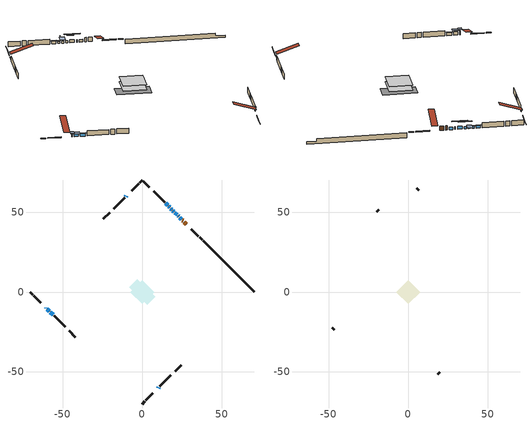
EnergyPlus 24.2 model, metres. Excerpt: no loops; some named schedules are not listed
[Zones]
conditioned space
 floor adiabatic (AdiabaticFloorConstruction): -7.53,0 0,7.53 7.53,0 0,-7.53 z1.42
 floor foundation (Slab1 construction): -8.03,3.09 -3.09,8.03 8.03,-3.09 3.09,-8.03 z-1.02
 wall outside (RimJoist1 construction): 0,-70.33 1.6,-68.74 / -70.33,0 -68.74,-1.6 / 0,70.33 -1.6,68.74 / 37.56,32.77 35.97,34.37 z1.42:1.72
 wall outside (RimJoist2 construction): 2.25,-68.08 6.68,-63.65 / -68.08,-2.25 -63.65,-6.68 / -2.25,68.08 -6.68,63.65 / 35.31,35.02 30.88,39.45 z1.42:1.72
 wall outside (AdiabaticWallConstruction 1): 27.64,42.69 26.39,43.94 / 25.74,44.6 25.26,45.07 z1.42:3.45
 wall outside (AdiabaticWallConstruction): 24.61,45.72 23.56,46.78 / 22.9,47.43 22.6,47.73 / 15.94,54.39 14.65,55.68 z1.42:2.64; -9.92,60.41 -10.43,59.91 z1.42:2.43; 9.92,-60.41 10.46,-59.87 z1.42:3.25; 21.95,48.38 20.51,49.82 / -57.66,-12.67 -56.04,-14.29 z1.42:2.79; 19.85,50.48 19.21,51.13 / 18.55,51.78 17.9,52.43 / 17.25,53.09 16.6,53.73 z1.42:2.38; -60.41,-9.92 -60.19,-10.14 z1.42:3.35; -59.54,-10.8 -58.32,-12.02 z1.42:2.99
 wall outside (Wall1 construction): 11.12,-59.21 18.02,-52.31 / -55.39,-14.95 -48.49,-21.84 / -11.08,59.25 -17.98,52.35 / 13.99,56.34 7.09,63.24 z1.42:3.86
 wall outside (Wall3 construction): 20.57,-49.76 24.45,-45.88 / -45.94,-24.39 -42.05,-28.28 / -20.53,49.8 -24.42,45.91 / 4.54,65.79 0.66,69.68 z1.42:3.86
 wall foundation (FoundationWall1 construction): 38.22,32.11,-1.02 38.22,32.11,1.42 67.12,3.21,1.42 67.12,3.21,0.12 70.33,0,0.12 70.33,0,-1.02
 window (WindowConstruction 6): 24.61,45.72 23.56,46.77 z1.42:2.64
 window (WindowConstruction 4): -9.92,60.41 -10.43,59.91 z1.42:2.43
 window (WindowConstruction 5): 9.92,-60.41 10.46,-59.87 z1.42:3.25
 window (WindowConstruction 11): 22.9,47.43 22.6,47.73 z1.42:2.64
 window (WindowConstruction 8): 21.95,48.38 20.51,49.82 z1.42:2.79
 window (WindowConstruction 9): 19.85,50.48 19.21,51.13 z1.42:2.38
 window (WindowConstruction 10): 18.55,51.78 17.9,52.43 z1.42:2.38
 window (WindowConstruction 7): -60.41,-9.92 -60.19,-10.14 z1.42:3.35
 window (WindowConstruction): 17.25,53.09 16.6,53.73 z1.42:2.38
 window (WindowConstruction 1): 15.94,54.39 14.65,55.68 z1.42:2.64
 window (WindowConstruction 2): -59.54,-10.8 -58.32,-12.02 z1.42:2.99
 window (WindowConstruction 3): -57.66,-12.67 -56.04,-14.29 z1.42:2.79
 door (Door): 27.64,42.69 26.39,43.94 z1.42:3.45
 door (Door 1): 25.73,44.6 25.27,45.07 z1.42:3.45
 ceiling adiabatic (AdiabaticFloorConstruction): 0,-7.53 7.53,0 0,7.53 -7.53,0 z1.42
attic - vented
 floor to conditioned space (Floor1 construction Reversed): -7.53,0 0,7.53 7.53,0 0,-7.53 z3.86
 wall outside (Wall2 construction): 18.67,-51.66 19.91,-50.42 / -47.83,-22.5 -46.59,-23.74 / -18.64,51.69 -19.87,50.46 / 6.44,63.9 5.2,65.13 z1.42:3.86
 roof outside (Roof1 construction): 9.27,-61.07,3.86 1.94,-53.74,7.31 0,-55.67,7.31 7.33,-63,3.86; -61.07,-9.27,3.86 -53.74,-1.94,7.31 -55.67,0,7.31 -63,-7.33,3.86; -9.27,61.07,3.86 -1.94,53.74,7.31 0,55.67,7.31 -7.33,63,3.86; 28.3,42.04,3.86 20.96,34.71,7.31 22.9,32.77,7.31 30.23,40.1,3.86
shading: -10.57,59.76 -9.78,60.55 -10.07,60.84 -10.86,60.06 z2.63; 10.6,-59.73 9.78,-60.55 10.07,-60.84 10.9,-60.02 z3.45; 18.62,51.71 23.84,46.5 24.13,46.79 18.91,52 z5.46; 17.32,53.01 21.74,48.59 22.03,48.88 17.61,53.3 z5.05; 17.47,52.86 18.98,51.35 21.14,53.51 19.63,55.02 z2.99; -59.76,-10.57 -60.84,-9.49 -62.13,-10.79 -61.06,-11.86 z3.96; 16.46,53.87 17.39,52.94 17.68,53.23 16.75,54.17 z2.58; 14.51,55.82 16.08,54.25 16.38,54.54 14.8,56.12 z2.84; -57.89,-12.45 -59.97,-10.36 -61.26,-11.66 -59.18,-13.74 z3.6; -55.9,-14.43 -57.8,-12.53 -58.09,-12.82 -56.19,-14.72 z2.99
[Building]
Building 1: Terrain=Suburbs
[Site:Location]
Halifax Intl AP_NS: Latitude {deg}=44.88; Longitude {deg}=-63.51; Time Zone {hr}=-4; Elevation {m}=145; Keep Site Location Information=Yes
[Site:GroundTemperature:Shallow]
3.15511, 1.33576, 1.19006, 2.05344, 5.51939, 8.9692, 11.96, 13.8546, 14.0156, 12.4746, 9.56009, 6.2161
[Site:WaterMainsTemperature]
Calculation Method=Schedule; Temperature Schedule=mains temperature schedule
[Material] Roughness=Rough; Thermal Absorptance=0.9
Name | Thickness {m} | Conductivity {W/m-K} | Density {kg/m3} | Specific Heat {J/kg-K} | Solar Absorptance | Visible Absorptance
asphalt or fiberglass shingles | 0.00635 | 0.162714 | 1121.4 | 1465.45 | 0.4 | 0.4
ceiling loosefill ins | 0.254 | 0.0480833 | 16.02 | 1046.75 | 0.7 | 0.7
ceiling stud and cavity | 0.1397 | 0.615002 | 65.682 | 1177.47 | 0.7 | 0.7
concrete 4.0 in. | 0.1016 | 1.803125 | 2242.8 | 837.4 | 0.7 | 0.7
concrete 8.0 in. | 0.2032 | 1.803125 | 2242.8 | 837.4 | 0.7 | 0.7
door material | 0.04445 | 0.0451087 | 512.64 | 1214.23 | 0.7 | 0.7
exterior vertical ins | 0.00229725 | 0.029427 | 32.04 | 1214.23 | 0.7 | 0.7
floor covering | 0.0127 | 0.0433444 | 54.468 | 1339.84 | 0.6 | 0.6
floor rigid ins; wall rigid ins 1 | 0.512978 | 0.029427 | 32.04 | 1214.23 | 0.7 | 0.7
floor stud and cavity | 0.1397 | 1.75129 | 37.0049 | 1207.88 | 0.7 | 0.7
furniture material conditioned space 1 | 0.1524 | 0.115458 | 640.8 | 1214.23 | 0.6 | 0.6
gypsum board | 0.0127 | 0.160291 | 801 | 837.4 | 0.6 | 0.6
osb sheathing 0.5 in. | 0.0127 | 0.115458 | 512.64 | 1214.23 | 0.7 | 0.7
osb sheathing 0.75 in. | 0.01905 | 0.115458 | 512.64 | 1214.23 | 0.7 | 0.7
osb sheathing 2.0 in. | 0.0508 | 0.115458 | 512.64 | 1214.23 | 0.7 | 0.7
rim joist rigid ins; wall rigid ins | 0.051816 | 0.029427 | 32.04 | 1214.23 | 0.7 | 0.7
rim joist stud and cavity | 0.0508 | 0.0408884 | 125.044 | 1163.47 | 0.6 | 0.6
rim joist stud and cavity 1 | 0.0508 | 0.0406006 | 125.044 | 1163.47 | 0.6 | 0.6
wall stud and cavity | 0.1397 | 0.207153 | 139.0536 | 1170.24 | 0.7 | 0.7
wall stud and cavity 1 | 0.0889 | 6.1454 | 50.32683 | 1063.81 | 0.6 | 0.6
wall stud and cavity 2 | 0.1397 | 0.260473 | 139.0536 | 1170.24 | 0.7 | 0.7
wall stud and cavity 3 | 0.0889 | 0.380278 | 52.3479 | 1209.89 | 0.7 | 0.7
wall stud and cavity 4 | 0.0889 | 0.391764 | 83.0341 | 1211.67 | 0.7 | 0.7
wood siding | 0.0254 | 0.102417 | 544.68 | 1172.36 | 0.4 | 0.4
wood siding 1 | 0.00254 | 0.102417 | 544.68 | 1172.36 | 0.4 | 0.4
wood siding 2; wood siding 3; wood siding 4 | 0.0254 | 0.102417 | 544.68 | 1172.36 | 0.7 | 0.7
[WindowMaterial:SimpleGlazingSystem]
Name | U-Factor {W/m2-K} | Solar Heat Gain Coefficient
WindowMaterial | 2.12187 | 0.48
WindowMaterial 1 | 2.080987 | 0.51
WindowMaterial 2 | 2.05373 | 0.52
WindowMaterial 3 | 1.96118 | 0.58
WindowMaterial 4 | 2.14401 | 0.46
WindowMaterial 5 | 2.056 | 0.52
WindowMaterial 6 | 2.96903 | 0.62
WindowMaterial 7 | 3.06271 | 0.54
WindowMaterial 8 | 1.97254 | 0.58
WindowMaterial 9 | 2.986628 | 0.6
[Construction]
AdiabaticFloorConstruction: floor stud and cavity, floor rigid ins, osb sheathing 0.75 in., floor covering
AdiabaticWallConstruction: wood siding 3, wall rigid ins 1, wall stud and cavity 3, gypsum board
AdiabaticWallConstruction 1: wood siding 4, wall rigid ins 1, wall stud and cavity 3, gypsum board
Door; Door 1: door material
Floor1 construction Reversed: gypsum board, ceiling stud and cavity, ceiling loosefill ins
FoundationWall1 construction: concrete 8.0 in.
furniture construction conditioned space 1: furniture material conditioned space 1
PartitionWallConstruction: gypsum board, wall stud and cavity 4, gypsum board
RimJoist1 construction: wood siding 2, rim joist rigid ins, osb sheathing 2.0 in., rim joist stud and cavity
RimJoist2 construction: wood siding 2, rim joist rigid ins, osb sheathing 2.0 in., rim joist stud and cavity 1
Roof1 construction: asphalt or fiberglass shingles
Slab1 construction: concrete 4.0 in.
Wall1 construction: wood siding, wall rigid ins, osb sheathing 0.5 in., wall stud and cavity, gypsum board
Wall2 construction: wood siding 1, wall stud and cavity 1
Wall3 construction: wood siding, wall rigid ins, osb sheathing 0.5 in., wall stud and cavity 2, gypsum board
WindowConstruction; WindowConstruction 10; WindowConstruction 9: WindowMaterial
WindowConstruction 1: WindowMaterial 1
WindowConstruction 11: WindowMaterial 9
WindowConstruction 2: WindowMaterial 2
WindowConstruction 3: WindowMaterial 3
WindowConstruction 4: WindowMaterial 4
WindowConstruction 5: WindowMaterial 5
WindowConstruction 6: WindowMaterial 6
WindowConstruction 7: WindowMaterial 7
WindowConstruction 8: WindowMaterial 8
[Zone] Multiplier=1; Part of Total Floor Area=Yes
Name | Volume {m3}
attic - vented | 63.5575
conditioned space | 563.166
[Space]
Name | Zone | Volume {m3}
attic - vented 1 | attic - vented | 63.5575
conditioned space 1 | conditioned space | 563.166
[ZoneInfiltration:EffectiveLeakageArea]
infil attic - vented 1: Zone or Space=attic - vented 1; Schedule=Always On Discrete; Effective Air Leakage Area {cm2}=4058.34; Stack Coefficient=0.00040987; Wind Coefficient=1.36787e-05
[ZoneMixing]
whole house fan mix: Zone or Space=attic - vented; Schedule=Always On Continuous; Design Flow Rate Calculation Method=Flow/Zone; Design Flow Rate {m3/s}=0; Source Zone or Space=conditioned space
[SurfaceProperty:ExposedFoundationPerimeter]
Slab1: Exposed Perimeter Calculation Method=TotalExposedPerimeter; Total Exposed Perimeter {m}=45.4152
[InternalMass] Zone or ZoneList=conditioned space; Space or SpaceList=conditioned space 1
Name | Construction | Surface Area {m2}
furniture mass conditioned space 1 | furniture construction conditioned space 1 | 89.2445
partition wall mass | PartitionWallConstruction | 223.111
[Lights]
interior lighting: Zone or ZoneList or Space or SpaceList=conditioned space 1; Schedule=interior lighting schedule; Design Level Calculation Method=LightingLevel; Lighting Level {W}=343.2; Return Air Fraction=0; Fraction Radiant=0.6; Fraction Visible=0.2; Fraction Replaceable=1
[People]
occupants: Zone or ZoneList or Space or SpaceList=conditioned space 1; Number of People Schedule=occupants schedule; Number of People Calculation Method=People; Number of People=3; Fraction Radiant=0.314171; Sensible Heat Fraction=0.56303; Activity Level Schedule=occupants activity schedule; Carbon Dioxide Generation Rate {m3/s-W}=0; Enable ASHRAE 55 Comfort Warnings=No; Mean Radiant Temperature Calculation Type=EnclosureAveraged
[ElectricEquipment] Zone or ZoneList or Space or SpaceList=conditioned space 1; Design Level Calculation Method=EquipmentLevel
Name | Schedule | Design Level {W} | Fraction Latent | Fraction Radiant | Fraction Lost
clothes dryer | clothes dryer schedule | 140.772 | 0.015 | 0.081 | 0.85
clothes washer | clothes washer schedule | 32.1985 | 0.03 | 0.162 | 0.7
cooking range | cooking range schedule | 215.147 | 0.08 | 0.432 | 0.2
dishwasher | dishwasher schedule | 66.8632 | 0.3 | 0.18 | 0.4
fridge | fridge schedule | 72.9452 | 0 | 0.6 | 0
mech vent house fan | mech vent house fan schedule | 22.3333 | 0 | 0 | 0.5
mech vent house fan cfis | mech vent house fan cfis schedule | 0 | 0 | 0 | 0
misc plug loads | misc plug loads schedule | 494.7 | 0.045 | 0.513 | 0.1
whole house fan | Always On Discrete | 0 | 0 | 0 | 1
[OtherEquipment] Zone or ZoneList or Space or SpaceList=conditioned space 1; Design Level Calculation Method=EquipmentLevel
Name | Fuel Type | Schedule | Design Level {W} | Fraction Latent | Fraction Radiant | Fraction Lost
clothes dryer 1 | Electricity | clothes dryer schedule | 0 | 0.015 | 0.081 | 0.85
cooking range 1 | Electricity | cooking range schedule | 0 | 0.08 | 0.432 | 0.2
general water use latent | None | general water use schedule | 62.594 | 1 | 0 | 0
general water use sensible | None | general water use schedule | -61.6891 | 0 | 0.6 | 0
mech vent house fan latent load | None | Always On Discrete | 0 | 1 | 0 | 0
mech vent house fan sensible load | None | Always On Discrete | 0 | 0 | 0 | 0
water heater energy adjustment1 | FuelOilNo2 | Always On Discrete | 0.01 | 0 | 0 | 1
[ZoneInfiltration:DesignFlowRate] Zone or ZoneList or Space or SpaceList=conditioned space 1; Schedule=Always On Discrete; Design Flow Rate Calculation Method=Flow/Zone; Design Flow Rate {m3/s}=0
infil flow; natural vent flow; whole house fan flow
[Foundation:Kiva]
Foundation Kiva 1: Initial Indoor Air Temperature {C}=18; Wall Height Above Grade {m}=1.41729; Wall Depth Below Slab {m}=0.2032; Custom Block Material Name 1=exterior vertical ins; Custom Block Depth 1 {m}=2.4384; Custom Block X Position 1 {m}=0.2032; Custom Block Z Position 1 {m}=0
[Foundation:Kiva:Settings]
Soil Conductivity {W/m-K}=0.849921; Soil Density {kg/m3}=1842.3; Soil Specific Heat {J/kg-K}=418.7; Ground Solar Absorptivity=0.9; Ground Thermal Absorptivity=0.9; Ground Surface Roughness {m}=0.03; Far-Field Width {m}=40; Deep-Ground Boundary Condition=ZeroFlux; Deep-Ground Depth {m}=40; Minimum Cell Dimension {m}=0.2; Maximum Cell Growth Coefficient=3; Simulation Timestep=Timestep
[Exterior:Lights]
exterior lighting: Schedule=exterior lighting schedule; Design Level {W}=75.6
[Schedule:Constant]
Name | Hourly Value
Always On Continuous; mech vent house fan schedule; mech vent house fan cfis schedule; Always On Discrete | 1
occupants activity schedule | 117.228
fridge schedule | 0
[Schedule:Day:Interval]
interior lighting schedule day: No, 01:00, 0.108182, 04:00, 0.0901515, 05:00, 0.0991667, 06:00, 0.162273, 07:00, 0.270455, 08:00, 0.342576, 10:00, 0.369621, 11:00, 0.351591, 12:00, 0.333561, 13:00, 0.324545, 14:00, 0.31553, 15:00, 0.333561, 16:00, 0.369621, 17:00, 0.450758, 18:00, 0.585985, 19:00, 0.775303, 20:00, 0.955606, 21:00, 0.991667, 22:00, 0.712197, 23:00, 0.360606, 24:00, 0.162273
interior lighting schedule default day: No, 24:00, 0
[Schedule:Week:Daily]
interior lighting schedule Week Rule - Jan1-Jan27: interior lighting schedule day, interior lighting schedule day, interior lighting schedule day, interior lighting schedule day, interior lighting schedule day, interior lighting schedule day, interior lighting schedule day, interior lighting schedule default day, interior lighting schedule default day, interior lighting schedule default day, interior lighting schedule default day, interior lighting schedule default day
interior lighting schedule Week Rule - Jan28-Feb3: interior lighting schedule day, interior lighting schedule day, interior lighting schedule day, interior lighting schedule day, interior lighting schedule day 1, interior lighting schedule day 1, interior lighting schedule day 1, interior lighting schedule default day, interior lighting schedule default day, interior lighting schedule default day, interior lighting schedule default day, interior lighting schedule default day
interior lighting schedule Week Rule - Feb4-Feb24: interior lighting schedule day 1, interior lighting schedule day 1, interior lighting schedule day 1, interior lighting schedule day 1, interior lighting schedule day 1, interior lighting schedule day 1, interior lighting schedule day 1, interior lighting schedule default day, interior lighting schedule default day, interior lighting schedule default day, interior lighting schedule default day, interior lighting schedule default day
interior lighting schedule Week Rule - Feb25-Mar3: interior lighting schedule day 1, interior lighting schedule day 1, interior lighting schedule day 1, interior lighting schedule day 1, interior lighting schedule day 2, interior lighting schedule day 2, interior lighting schedule day 2, interior lighting schedule default day, interior lighting schedule default day, interior lighting schedule default day, interior lighting schedule default day, interior lighting schedule default day
interior lighting schedule Week Rule - Mar4-Mar31: interior lighting schedule day 2, interior lighting schedule day 2, interior lighting schedule day 2, interior lighting schedule day 2, interior lighting schedule day 2, interior lighting schedule day 2, interior lighting schedule day 2, interior lighting schedule default day, interior lighting schedule default day, interior lighting schedule default day, interior lighting schedule default day, interior lighting schedule default day
interior lighting schedule Week Rule - Apr1-Apr28: interior lighting schedule day 3, interior lighting schedule day 3, interior lighting schedule day 3, interior lighting schedule day 3, interior lighting schedule day 3, interior lighting schedule day 3, interior lighting schedule day 3, interior lighting schedule default day, interior lighting schedule default day, interior lighting schedule default day, interior lighting schedule default day, interior lighting schedule default day
interior lighting schedule Week Rule - Apr29-May5: interior lighting schedule day 3, interior lighting schedule day 3, interior lighting schedule day 4, interior lighting schedule day 4, interior lighting schedule day 4, interior lighting schedule day 4, interior lighting schedule day 4, interior lighting schedule default day, interior lighting schedule default day, interior lighting schedule default day, interior lighting schedule default day, interior lighting schedule default day
interior lighting schedule Week Rule - May6-May26: interior lighting schedule day 4, interior lighting schedule day 4, interior lighting schedule day 4, interior lighting schedule day 4, interior lighting schedule day 4, interior lighting schedule day 4, interior lighting schedule day 4, interior lighting schedule default day, interior lighting schedule default day, interior lighting schedule default day, interior lighting schedule default day, interior lighting schedule default day
interior lighting schedule Week Rule - May27-Jun2: interior lighting schedule day 4, interior lighting schedule day 4, interior lighting schedule day 4, interior lighting schedule day 4, interior lighting schedule day 4, interior lighting schedule day 5, interior lighting schedule day 5, interior lighting schedule default day, interior lighting schedule default day, interior lighting schedule default day, interior lighting schedule default day, interior lighting schedule default day
interior lighting schedule Week Rule - Jun3-Jun30: interior lighting schedule day 5, interior lighting schedule day 5, interior lighting schedule day 5, interior lighting schedule day 5, interior lighting schedule day 5, interior lighting schedule day 5, interior lighting schedule day 5, interior lighting schedule default day, interior lighting schedule default day, interior lighting schedule default day, interior lighting schedule default day, interior lighting schedule default day
interior lighting schedule Week Rule - Jul1-Jul28: interior lighting schedule day 6, interior lighting schedule day 6, interior lighting schedule day 6, interior lighting schedule day 6, interior lighting schedule day 6, interior lighting schedule day 6, interior lighting schedule day 6, interior lighting schedule default day, interior lighting schedule default day, interior lighting schedule default day, interior lighting schedule default day, interior lighting schedule default day
interior lighting schedule Week Rule - Jul29-Aug4: interior lighting schedule day 6, interior lighting schedule day 6, interior lighting schedule day 6, interior lighting schedule day 7, interior lighting schedule day 7, interior lighting schedule day 7, interior lighting schedule day 7, interior lighting schedule default day, interior lighting schedule default day, interior lighting schedule default day, interior lighting schedule default day, interior lighting schedule default day
interior lighting schedule Week Rule - Aug5-Aug25: interior lighting schedule day 7, interior lighting schedule day 7, interior lighting schedule day 7, interior lighting schedule day 7, interior lighting schedule day 7, interior lighting schedule day 7, interior lighting schedule day 7, interior lighting schedule default day, interior lighting schedule default day, interior lighting schedule default day, interior lighting schedule default day, interior lighting schedule default day
interior lighting schedule Week Rule - Aug26-Sep1: interior lighting schedule day 7, interior lighting schedule day 7, interior lighting schedule day 7, interior lighting schedule day 7, interior lighting schedule day 7, interior lighting schedule day 7, interior lighting schedule day 8, interior lighting schedule default day, interior lighting schedule default day, interior lighting schedule default day, interior lighting schedule default day, interior lighting schedule default day
interior lighting schedule Week Rule - Sep2-Sep29: interior lighting schedule day 8, interior lighting schedule day 8, interior lighting schedule day 8, interior lighting schedule day 8, interior lighting schedule day 8, interior lighting schedule day 8, interior lighting schedule day 8, interior lighting schedule default day, interior lighting schedule default day, interior lighting schedule default day, interior lighting schedule default day, interior lighting schedule default day
interior lighting schedule Week Rule - Sep30-Oct6: interior lighting schedule day 8, interior lighting schedule day 9, interior lighting schedule day 9, interior lighting schedule day 9, interior lighting schedule day 9, interior lighting schedule day 9, interior lighting schedule day 9, interior lighting schedule default day, interior lighting schedule default day, interior lighting schedule default day, interior lighting schedule default day, interior lighting schedule default day
interior lighting schedule Week Rule - Oct7-Oct27: interior lighting schedule day 9, interior lighting schedule day 9, interior lighting schedule day 9, interior lighting schedule day 9, interior lighting schedule day 9, interior lighting schedule day 9, interior lighting schedule day 9, interior lighting schedule default day, interior lighting schedule default day, interior lighting schedule default day, interior lighting schedule default day, interior lighting schedule default day
interior lighting schedule Week Rule - Oct28-Nov3: interior lighting schedule day 9, interior lighting schedule day 9, interior lighting schedule day 9, interior lighting schedule day 9, interior lighting schedule day 10, interior lighting schedule day 10, interior lighting schedule day 10, interior lighting schedule default day, interior lighting schedule default day, interior lighting schedule default day, interior lighting schedule default day, interior lighting schedule default day
interior lighting schedule Week Rule - Nov4-Nov24: interior lighting schedule day 10, interior lighting schedule day 10, interior lighting schedule day 10, interior lighting schedule day 10, interior lighting schedule day 10, interior lighting schedule day 10, interior lighting schedule day 10, interior lighting schedule default day, interior lighting schedule default day, interior lighting schedule default day, interior lighting schedule default day, interior lighting schedule default day
interior lighting schedule Week Rule - Nov25-Dec1: interior lighting schedule day 10, interior lighting schedule day 10, interior lighting schedule day 10, interior lighting schedule day 10, interior lighting schedule day 10, interior lighting schedule day 10, interior lighting schedule day 11, interior lighting schedule default day, interior lighting schedule default day, interior lighting schedule default day, interior lighting schedule default day, interior lighting schedule default day
interior lighting schedule Week Rule - Dec2-Dec31: interior lighting schedule day 11, interior lighting schedule day 11, interior lighting schedule day 11, interior lighting schedule day 11, interior lighting schedule day 11, interior lighting schedule day 11, interior lighting schedule day 11, interior lighting schedule default day, interior lighting schedule default day, interior lighting schedule default day, interior lighting schedule default day, interior lighting schedule default day
occupants schedule Week Rule - Jan1-Dec31: occupants schedule day, occupants schedule day, occupants schedule day, occupants schedule day, occupants schedule day, occupants schedule day, occupants schedule day, occupants schedule default day, occupants schedule default day, occupants schedule default day, occupants schedule default day, occupants schedule default day
clothes dryer schedule Week Rule - Jan1-Dec31: clothes dryer schedule day, clothes dryer schedule day, clothes dryer schedule day, clothes dryer schedule day, clothes dryer schedule day, clothes dryer schedule day, clothes dryer schedule day, clothes dryer schedule default day, clothes dryer schedule default day, clothes dryer schedule default day, clothes dryer schedule default day, clothes dryer schedule default day
clothes washer schedule Week Rule - Jan1-Dec31: clothes washer schedule day, clothes washer schedule day, clothes washer schedule day, clothes washer schedule day, clothes washer schedule day, clothes washer schedule day, clothes washer schedule day, clothes washer schedule default day, clothes washer schedule default day, clothes washer schedule default day, clothes washer schedule default day, clothes washer schedule default day
cooking range schedule Week Rule - Jan1-Dec31: cooking range schedule day, cooking range schedule day, cooking range schedule day, cooking range schedule day, cooking range schedule day, cooking range schedule day, cooking range schedule day, cooking range schedule default day, cooking range schedule default day, cooking range schedule default day, cooking range schedule default day, cooking range schedule default day
dishwasher schedule Week Rule - Jan1-Dec31: dishwasher schedule day, dishwasher schedule day, dishwasher schedule day, dishwasher schedule day, dishwasher schedule day, dishwasher schedule day, dishwasher schedule day, dishwasher schedule default day, dishwasher schedule default day, dishwasher schedule default day, dishwasher schedule default day, dishwasher schedule default day
misc plug loads schedule Week Rule - Jan1-Dec31: misc plug loads schedule day, misc plug loads schedule day, misc plug loads schedule day, misc plug loads schedule day, misc plug loads schedule day, misc plug loads schedule day, misc plug loads schedule day, misc plug loads schedule default day, misc plug loads schedule default day, misc plug loads schedule default day, misc plug loads schedule default day, misc plug loads schedule default day
general water use schedule Week Rule - Jan1-Dec31: general water use schedule day, general water use schedule day, general water use schedule day, general water use schedule day, general water use schedule day, general water use schedule day, general water use schedule day, general water use schedule default day, general water use schedule default day, general water use schedule default day, general water use schedule default day, general water use schedule default day
exterior lighting schedule Week Rule - Jan1-Jan27: exterior lighting schedule day, exterior lighting schedule day, exterior lighting schedule day, exterior lighting schedule day, exterior lighting schedule day, exterior lighting schedule day, exterior lighting schedule day, exterior lighting schedule default day, exterior lighting schedule default day, exterior lighting schedule default day, exterior lighting schedule default day, exterior lighting schedule default day
exterior lighting schedule Week Rule - Jan28-Feb3: exterior lighting schedule day, exterior lighting schedule day, exterior lighting schedule day, exterior lighting schedule day, exterior lighting schedule day 1, exterior lighting schedule day 1, exterior lighting schedule day 1, exterior lighting schedule default day, exterior lighting schedule default day, exterior lighting schedule default day, exterior lighting schedule default day, exterior lighting schedule default day
exterior lighting schedule Week Rule - Feb4-Feb24: exterior lighting schedule day 1, exterior lighting schedule day 1, exterior lighting schedule day 1, exterior lighting schedule day 1, exterior lighting schedule day 1, exterior lighting schedule day 1, exterior lighting schedule day 1, exterior lighting schedule default day, exterior lighting schedule default day, exterior lighting schedule default day, exterior lighting schedule default day, exterior lighting schedule default day
exterior lighting schedule Week Rule - Feb25-Mar3: exterior lighting schedule day 1, exterior lighting schedule day 1, exterior lighting schedule day 1, exterior lighting schedule day 1, exterior lighting schedule day 2, exterior lighting schedule day 2, exterior lighting schedule day 2, exterior lighting schedule default day, exterior lighting schedule default day, exterior lighting schedule default day, exterior lighting schedule default day, exterior lighting schedule default day
exterior lighting schedule Week Rule - Mar4-Mar31: exterior lighting schedule day 2, exterior lighting schedule day 2, exterior lighting schedule day 2, exterior lighting schedule day 2, exterior lighting schedule day 2, exterior lighting schedule day 2, exterior lighting schedule day 2, exterior lighting schedule default day, exterior lighting schedule default day, exterior lighting schedule default day, exterior lighting schedule default day, exterior lighting schedule default day
exterior lighting schedule Week Rule - Apr1-Apr28: exterior lighting schedule day 3, exterior lighting schedule day 3, exterior lighting schedule day 3, exterior lighting schedule day 3, exterior lighting schedule day 3, exterior lighting schedule day 3, exterior lighting schedule day 3, exterior lighting schedule default day, exterior lighting schedule default day, exterior lighting schedule default day, exterior lighting schedule default day, exterior lighting schedule default day
exterior lighting schedule Week Rule - Apr29-May5: exterior lighting schedule day 3, exterior lighting schedule day 3, exterior lighting schedule day 4, exterior lighting schedule day 4, exterior lighting schedule day 4, exterior lighting schedule day 4, exterior lighting schedule day 4, exterior lighting schedule default day, exterior lighting schedule default day, exterior lighting schedule default day, exterior lighting schedule default day, exterior lighting schedule default day
exterior lighting schedule Week Rule - May6-May26: exterior lighting schedule day 4, exterior lighting schedule day 4, exterior lighting schedule day 4, exterior lighting schedule day 4, exterior lighting schedule day 4, exterior lighting schedule day 4, exterior lighting schedule day 4, exterior lighting schedule default day, exterior lighting schedule default day, exterior lighting schedule default day, exterior lighting schedule default day, exterior lighting schedule default day
exterior lighting schedule Week Rule - May27-Jun2: exterior lighting schedule day 4, exterior lighting schedule day 4, exterior lighting schedule day 4, exterior lighting schedule day 4, exterior lighting schedule day 4, exterior lighting schedule day 5, exterior lighting schedule day 5, exterior lighting schedule default day, exterior lighting schedule default day, exterior lighting schedule default day, exterior lighting schedule default day, exterior lighting schedule default day
exterior lighting schedule Week Rule - Jun3-Jun30: exterior lighting schedule day 5, exterior lighting schedule day 5, exterior lighting schedule day 5, exterior lighting schedule day 5, exterior lighting schedule day 5, exterior lighting schedule day 5, exterior lighting schedule day 5, exterior lighting schedule default day, exterior lighting schedule default day, exterior lighting schedule default day, exterior lighting schedule default day, exterior lighting schedule default day
exterior lighting schedule Week Rule - Jul1-Jul28: exterior lighting schedule day 6, exterior lighting schedule day 6, exterior lighting schedule day 6, exterior lighting schedule day 6, exterior lighting schedule day 6, exterior lighting schedule day 6, exterior lighting schedule day 6, exterior lighting schedule default day, exterior lighting schedule default day, exterior lighting schedule default day, exterior lighting schedule default day, exterior lighting schedule default day
exterior lighting schedule Week Rule - Jul29-Aug4: exterior lighting schedule day 6, exterior lighting schedule day 6, exterior lighting schedule day 6, exterior lighting schedule day 7, exterior lighting schedule day 7, exterior lighting schedule day 7, exterior lighting schedule day 7, exterior lighting schedule default day, exterior lighting schedule default day, exterior lighting schedule default day, exterior lighting schedule default day, exterior lighting schedule default day
exterior lighting schedule Week Rule - Aug5-Aug25: exterior lighting schedule day 7, exterior lighting schedule day 7, exterior lighting schedule day 7, exterior lighting schedule day 7, exterior lighting schedule day 7, exterior lighting schedule day 7, exterior lighting schedule day 7, exterior lighting schedule default day, exterior lighting schedule default day, exterior lighting schedule default day, exterior lighting schedule default day, exterior lighting schedule default day
exterior lighting schedule Week Rule - Aug26-Sep1: exterior lighting schedule day 7, exterior lighting schedule day 7, exterior lighting schedule day 7, exterior lighting schedule day 7, exterior lighting schedule day 7, exterior lighting schedule day 7, exterior lighting schedule day 8, exterior lighting schedule default day, exterior lighting schedule default day, exterior lighting schedule default day, exterior lighting schedule default day, exterior lighting schedule default day
exterior lighting schedule Week Rule - Sep2-Sep29: exterior lighting schedule day 8, exterior lighting schedule day 8, exterior lighting schedule day 8, exterior lighting schedule day 8, exterior lighting schedule day 8, exterior lighting schedule day 8, exterior lighting schedule day 8, exterior lighting schedule default day, exterior lighting schedule default day, exterior lighting schedule default day, exterior lighting schedule default day, exterior lighting schedule default day
exterior lighting schedule Week Rule - Sep30-Oct6: exterior lighting schedule day 8, exterior lighting schedule day 9, exterior lighting schedule day 9, exterior lighting schedule day 9, exterior lighting schedule day 9, exterior lighting schedule day 9, exterior lighting schedule day 9, exterior lighting schedule default day, exterior lighting schedule default day, exterior lighting schedule default day, exterior lighting schedule default day, exterior lighting schedule default day
exterior lighting schedule Week Rule - Oct7-Oct27: exterior lighting schedule day 9, exterior lighting schedule day 9, exterior lighting schedule day 9, exterior lighting schedule day 9, exterior lighting schedule day 9, exterior lighting schedule day 9, exterior lighting schedule day 9, exterior lighting schedule default day, exterior lighting schedule default day, exterior lighting schedule default day, exterior lighting schedule default day, exterior lighting schedule default day
exterior lighting schedule Week Rule - Oct28-Nov3: exterior lighting schedule day 9, exterior lighting schedule day 9, exterior lighting schedule day 9, exterior lighting schedule day 9, exterior lighting schedule day 10, exterior lighting schedule day 10, exterior lighting schedule day 10, exterior lighting schedule default day, exterior lighting schedule default day, exterior lighting schedule default day, exterior lighting schedule default day, exterior lighting schedule default day
exterior lighting schedule Week Rule - Nov4-Nov24: exterior lighting schedule day 10, exterior lighting schedule day 10, exterior lighting schedule day 10, exterior lighting schedule day 10, exterior lighting schedule day 10, exterior lighting schedule day 10, exterior lighting schedule day 10, exterior lighting schedule default day, exterior lighting schedule default day, exterior lighting schedule default day, exterior lighting schedule default day, exterior lighting schedule default day
exterior lighting schedule Week Rule - Nov25-Dec1: exterior lighting schedule day 10, exterior lighting schedule day 10, exterior lighting schedule day 10, exterior lighting schedule day 10, exterior lighting schedule day 10, exterior lighting schedule day 10, exterior lighting schedule day 11, exterior lighting schedule default day, exterior lighting schedule default day, exterior lighting schedule default day, exterior lighting schedule default day, exterior lighting schedule default day
exterior lighting schedule Week Rule - Dec2-Dec31: exterior lighting schedule day 11, exterior lighting schedule day 11, exterior lighting schedule day 11, exterior lighting schedule day 11, exterior lighting schedule day 11, exterior lighting schedule day 11, exterior lighting schedule day 11, exterior lighting schedule default day, exterior lighting schedule default day, exterior lighting schedule default day, exterior lighting schedule default day, exterior lighting schedule default day
[Schedule:Year]
interior lighting schedule: interior lighting schedule Week Rule - Jan1-Jan27, 1, 1, 1, 27, interior lighting schedule Week Rule - Jan28-Feb3, 1, 28, 2, 3, interior lighting schedule Week Rule - Feb4-Feb24, 2, 4, 2, 24, interior lighting schedule Week Rule - Feb25-Mar3, 2, 25, 3, 3, interior lighting schedule Week Rule - Mar4-Mar31, 3, 4, 3, 31, interior lighting schedule Week Rule - Apr1-Apr28, 4, 1, 4, 28, interior lighting schedule Week Rule - Apr29-May5, 4, 29, 5, 5, interior lighting schedule Week Rule - May6-May26, 5, 6, 5, 26, interior lighting schedule Week Rule - May27-Jun2, 5, 27, 6, 2, interior lighting schedule Week Rule - Jun3-Jun30, 6, 3, 6, 30, interior lighting schedule Week Rule - Jul1-Jul28, 7, 1, 7, 28, interior lighting schedule Week Rule - Jul29-Aug4, 7, 29, 8, 4, interior lighting schedule Week Rule - Aug5-Aug25, 8, 5, 8, 25, interior lighting schedule Week Rule - Aug26-Sep1, 8, 26, 9, 1, interior lighting schedule Week Rule - Sep2-Sep29, 9, 2, 9, 29, interior lighting schedule Week Rule - Sep30-Oct6, 9, 30, 10, 6, interior lighting schedule Week Rule - Oct7-Oct27, 10, 7, 10, 27, interior lighting schedule Week Rule - Oct28-Nov3, 10, 28, 11, 3, interior lighting schedule Week Rule - Nov4-Nov24, 11, 4, 11, 24, interior lighting schedule Week Rule - Nov25-Dec1, 11, 25, 12, 1, interior lighting schedule Week Rule - Dec2-Dec31, 12, 2, 12, 31
occupants schedule: occupants schedule Week Rule - Jan1-Dec31, 1, 1, 12, 31
clothes dryer schedule: clothes dryer schedule Week Rule - Jan1-Dec31, 1, 1, 12, 31
clothes washer schedule: clothes washer schedule Week Rule - Jan1-Dec31, 1, 1, 12, 31
cooking range schedule: cooking range schedule Week Rule - Jan1-Dec31, 1, 1, 12, 31
dishwasher schedule: dishwasher schedule Week Rule - Jan1-Dec31, 1, 1, 12, 31
misc plug loads schedule: misc plug loads schedule Week Rule - Jan1-Dec31, 1, 1, 12, 31
general water use schedule: general water use schedule Week Rule - Jan1-Dec31, 1, 1, 12, 31
exterior lighting schedule: exterior lighting schedule Week Rule - Jan1-Jan27, 1, 1, 1, 27, exterior lighting schedule Week Rule - Jan28-Feb3, 1, 28, 2, 3, exterior lighting schedule Week Rule - Feb4-Feb24, 2, 4, 2, 24, exterior lighting schedule Week Rule - Feb25-Mar3, 2, 25, 3, 3, exterior lighting schedule Week Rule - Mar4-Mar31, 3, 4, 3, 31, exterior lighting schedule Week Rule - Apr1-Apr28, 4, 1, 4, 28, exterior lighting schedule Week Rule - Apr29-May5, 4, 29, 5, 5, exterior lighting schedule Week Rule - May6-May26, 5, 6, 5, 26, exterior lighting schedule Week Rule - May27-Jun2, 5, 27, 6, 2, exterior lighting schedule Week Rule - Jun3-Jun30, 6, 3, 6, 30, exterior lighting schedule Week Rule - Jul1-Jul28, 7, 1, 7, 28, exterior lighting schedule Week Rule - Jul29-Aug4, 7, 29, 8, 4, exterior lighting schedule Week Rule - Aug5-Aug25, 8, 5, 8, 25, exterior lighting schedule Week Rule - Aug26-Sep1, 8, 26, 9, 1, exterior lighting schedule Week Rule - Sep2-Sep29, 9, 2, 9, 29, exterior lighting schedule Week Rule - Sep30-Oct6, 9, 30, 10, 6, exterior lighting schedule Week Rule - Oct7-Oct27, 10, 7, 10, 27, exterior lighting schedule Week Rule - Oct28-Nov3, 10, 28, 11, 3, exterior lighting schedule Week Rule - Nov4-Nov24, 11, 4, 11, 24, exterior lighting schedule Week Rule - Nov25-Dec1, 11, 25, 12, 1, exterior lighting schedule Week Rule - Dec2-Dec31, 12, 2, 12, 31
[Schedule:Compact]
mains temperature schedule: Through: 01/01, For: AllDays, Until: 24:00, 7.41, Through: 01/02, For: AllDays, Until: 24:00, 7.34833, Through: 01/03, For: AllDays, Until: 24:00, 7.28778, Through: 01/04, For: AllDays, Until: 24:00, 7.22889, Through: 01/05, For: AllDays, Until: 24:00, 7.17056, Through: 01/06, For: AllDays, Until: 24:00, 7.11333, Through: 01/07, For: AllDays, Until: 24:00, 7.05722, Through: 01/08, For: AllDays, Until: 24:00, 7.00167, Through: 01/09, For: AllDays, Until: 24:00, 6.94778, Through: 01/10, For: AllDays, Until: 24:00, 6.895, Through: 01/11, For: AllDays, Until: 24:00, 6.84333, Through: 01/12, For: AllDays, Until: 24:00, 6.79278, Through: 01/13, For: AllDays, Until: 24:00, 6.74389, Through: 01/14, For: AllDays, Until: 24:00, 6.69556, Through: 01/15, For: AllDays, Until: 24:00, 6.64889, Through: 01/16, For: AllDays, Until: 24:00, 6.60278, Through: 01/17, For: AllDays, Until: 24:00, 6.55833, Through: 01/18, For: AllDays, Until: 24:00, 6.515, Through: 01/19, For: AllDays, Until: 24:00, 6.47333, Through: 01/20, For: AllDays, Until: 24:00, 6.43278, Through: 01/21, For: AllDays, Until: 24:00, 6.39333, Through: 01/22, For: AllDays, Until: 24:00, 6.355, Through: 01/23, For: AllDays, Until: 24:00, 6.31833, Through: 01/24, For: AllDays, Until: 24:00, 6.28278, Through: 01/25, For: AllDays, Until: 24:00, 6.24889, Through: 01/26, For: AllDays, Until: 24:00, 6.21611, Through: 01/27, For: AllDays, Until: 24:00, 6.18444, Through: 01/28, For: AllDays, Until: 24:00, 6.15444, Through: 01/29, For: AllDays, Until: 24:00, 6.12556, Through: 01/30, For: AllDays, Until: 24:00, 6.09833, Through: 01/31, For: AllDays, Until: 24:00, 6.07222, Through: 02/01, For: AllDays, Until: 24:00, 6.04778, Through: 02/02, For: AllDays, Until: 24:00, 6.02444, Through: 02/03, For: AllDays, Until: 24:00, 6.00278, Through: 02/04, For: AllDays, Until: 24:00, 5.98222, Through: 02/05, For: AllDays, Until: 24:00, 5.96333, Through: 02/06, For: AllDays, Until: 24:00, 5.94556, Through: 02/07, For: AllDays, Until: 24:00, 5.92944, Through: 02/08, For: AllDays, Until: 24:00, 5.915, Through: 02/09, For: AllDays, Until: 24:00, 5.90167, Through: 02/10, For: AllDays, Until: 24:00, 5.89, Through: 02/11, For: AllDays, Until: 24:00, 5.87944, Through: 02/12, For: AllDays, Until: 24:00, 5.87056, Through: 02/13, For: AllDays, Until: 24:00, 5.86333, Through: 02/14, For: AllDays, Until: 24:00, 5.85722, Through: 02/15, For: AllDays, Until: 24:00, 5.85278, Through: 02/16, For: AllDays, Until: 24:00, 5.84944, Through: 02/17, For: AllDays, Until: 24:00, 5.84833, Through: 02/18, For: AllDays, Until: 24:00, 5.84778, Through: 02/19, For: AllDays, Until: 24:00, 5.84944, Through: 02/20, For: AllDays, Until: 24:00, 5.85167, Through: 02/21, For: AllDays, Until: 24:00, 5.85611, Through: 02/22, For: AllDays, Until: 24:00, 5.86167, Through: 02/23, For: AllDays, Until: 24:00, 5.86889, Through: 02/24, For: AllDays, Until: 24:00, 5.87722, Through: 02/25, For: AllDays, Until: 24:00, 5.88722, Through: 02/26, For: AllDays, Until: 24:00, 5.89889, Through: 02/27, For: AllDays, Until: 24:00, 5.91167, Through: 02/28, For: AllDays, Until: 24:00, 5.92611, Through: 03/01, For: AllDays, Until: 24:00, 5.94222, Through: 03/02, For: AllDays, Until: 24:00, 5.95944, Through: 03/03, For: AllDays, Until: 24:00, 5.97778, Through: 03/04, For: AllDays, Until: 24:00, 5.99778, Through: 03/05, For: AllDays, Until: 24:00, 6.01944, Through: 03/06, For: AllDays, Until: 24:00, 6.04222, Through: 03/07, For: AllDays, Until: 24:00, 6.06667, Through: 03/08, For: AllDays, Until: 24:00, 6.09222, Through: 03/09, For: AllDays, Until: 24:00, 6.11944, Through: 03/10, For: AllDays, Until: 24:00, 6.14778, Through: 03/11, For: AllDays, Until: 24:00, 6.17722, Through: 03/12, For: AllDays, Until: 24:00, 6.20833, Through: 03/13, For: AllDays, Until: 24:00, 6.24111, Through: 03/14, For: AllDays, Until: 24:00, 6.275, Through: 03/15, For: AllDays, Until: 24:00, 6.31, Through: 03/16, For: AllDays, Until: 24:00, 6.34667, Through: 03/17, For: AllDays, Until: 24:00, 6.38444, Through: 03/18, For: AllDays, Until: 24:00, 6.42333, Through: 03/19, For: AllDays, Until: 24:00, 6.46389, Through: 03/20, For: AllDays, Until: 24:00, 6.50556, Through: 03/21, For: AllDays, Until: 24:00, 6.54833, Through: 03/22, For: AllDays, Until: 24:00, 6.59278, Through: 03/23, For: AllDays, Until: 24:00, 6.63833, Through: 03/24, For: AllDays, Until: 24:00, 6.685, Through: 03/25, For: AllDays, Until: 24:00, 6.73278, Through: 03/26, For: AllDays, Until: 24:00, 6.78167, Through: 03/27, For: AllDays, Until: 24:00, 6.83167, Through: 03/28, For: AllDays, Until: 24:00, 6.88333, Through: 03/29, For: AllDays, Until: 24:00, 6.93611, Through: 03/30, For: AllDays, Until: 24:00, 6.98944, Through: 03/31, For: AllDays, Until: 24:00, 7.04444, Through: 04/01, For: AllDays, Until: 24:00, 7.1, Through: 04/02, For: AllDays, Until: 24:00, 7.15722, Through: 04/03, For: AllDays, Until: 24:00, 7.21556, Through: 04/04, For: AllDays, Until: 24:00, 7.27444, Through: 04/05, For: AllDays, Until: 24:00, 7.33444, Through: 04/06, For: AllDays, Until: 24:00, 7.39556, Through: 04/07, For: AllDays, Until: 24:00, 7.45778, Through: 04/08, For: AllDays, Until: 24:00, 7.52111, Through: 04/09, For: AllDays, Until: 24:00, 7.585, Through: 04/10, For: AllDays, Until: 24:00, 7.65, Through: 04/11, For: AllDays, Until: 24:00, 7.71611, Through: 04/12, For: AllDays, Until: 24:00, 7.78333, Through: 04/13, For: AllDays, Until: 24:00, 7.85111, Through: 04/14, For: AllDays, Until: 24:00, 7.91944, Through: 04/15, For: AllDays, Until: 24:00, 7.98889, Through: 04/16, For: AllDays, Until: 24:00, 8.05944, Through: 04/17, For: AllDays, Until: 24:00, 8.13056, Through: 04/18, For: AllDays, Until: 24:00, 8.20222, Through: 04/19, For: AllDays, Until: 24:00, 8.275, Through: 04/20, For: AllDays, Until: 24:00, 8.34833, Through: 04/21, For: AllDays, Until: 24:00, 8.42222, Through: 04/22, For: AllDays, Until: 24:00, 8.49722, Through: 04/23, For: AllDays, Until: 24:00, 8.57278, Through: 04/24, For: AllDays, Until: 24:00, 8.64889, Through: 04/25, For: AllDays, Until: 24:00, 8.72556, Through: 04/26, For: AllDays, Until: 24:00, 8.80278, Through: 04/27, For: AllDays, Until: 24:00, 8.88111, Through: 04/28, For: AllDays, Until: 24:00, 8.95944, Through: 04/29, For: AllDays, Until: 24:00, 9.03833, Through: 04/30, For: AllDays, Until: 24:00, 9.11778, Through: 05/01, For: AllDays, Until: 24:00, 9.19778, Through: 05/02, For: AllDays, Until: 24:00, 9.27833, Through: 05/03, For: AllDays, Until: 24:00, 9.35944, Through: 05/04, For: AllDays, Until: 24:00, 9.44056, Through: 05/05, For: AllDays, Until: 24:00, 9.52278, Through: 05/06, For: AllDays, Until: 24:00, 9.60444, Through: 05/07, For: AllDays, Until: 24:00, 9.68722, Through: 05/08, For: AllDays, Until: 24:00, 9.77, Through: 05/09, For: AllDays, Until: 24:00, 9.85278, Through: 05/10, For: AllDays, Until: 24:00, 9.93611, Through: 05/11, For: AllDays, Until: 24:00, 10.02, Through: 05/12, For: AllDays, Until: 24:00, 10.1039, Through: 05/13, For: AllDays, Until: 24:00, 10.1878, Through: 05/14, For: AllDays, Until: 24:00, 10.2722, Through: 05/15, For: AllDays, Until: 24:00, 10.3561, Through: 05/16, For: AllDays, Until: 24:00, 10.4406, Through: 05/17, For: AllDays, Until: 24:00, 10.5256, Through: 05/18, For: AllDays, Until: 24:00, 10.61, Through: 05/19, For: AllDays, Until: 24:00, 10.6944, Through: 05/20, For: AllDays, Until: 24:00, 10.7794, Through: 05/21, For: AllDays, Until: 24:00, 10.8639, Through: 05/22, For: AllDays, Until: 24:00, 10.9489, Through: 05/23, For: AllDays, Until: 24:00, 11.0333, Through: 05/24, For: AllDays, Until: 24:00, 11.1178, Through: 05/25, For: AllDays, Until: 24:00, 11.2022, Through: 05/26, For: AllDays, Until: 24:00, 11.2867, Through: 05/27, For: AllDays, Until: 24:00, 11.3711, Through: 05/28, For: AllDays, Until: 24:00, 11.455, Through: 05/29, For: AllDays, Until: 24:00, 11.5389, Through: 05/30, For: AllDays, Until: 24:00, 11.6222, Through: 05/31, For: AllDays, Until: 24:00, 11.7056, Through: 06/01, For: AllDays, Until: 24:00, 11.7883, Through: 06/02, For: AllDays, Until: 24:00, 11.8711, Through: 06/03, For: AllDays, Until: 24:00, 11.9539, Through: 06/04, For: AllDays, Until: 24:00, 12.0356, Through: 06/05, For: AllDays, Until: 24:00, 12.1172, Through: 06/06, For: AllDays, Until: 24:00, 12.1989, Through: 06/07, For: AllDays, Until: 24:00, 12.2794, Through: 06/08, For: AllDays, Until: 24:00, 12.36, Through: 06/09, For: AllDays, Until: 24:00, 12.44, Through: 06/10, For: AllDays, Until: 24:00, 12.5194, Through: 06/11, For: AllDays, Until: 24:00, 12.5983, Through: 06/12, For: AllDays, Until: 24:00, 12.6767, Through: 06/13, For: AllDays, Until: 24:00, 12.7544, Through: 06/14, For: AllDays, Until: 24:00, 12.8317, Through: 06/15, For: AllDays, Until: 24:00, 12.9083, Through: 06/16, For: AllDays, Until: 24:00, 12.9844, Through: 06/17, For: AllDays, Until: 24:00, 13.0594, Through: 06/18, For: AllDays, Until: 24:00, 13.1344, Through: 06/19, For: AllDays, Until: 24:00, 13.2083, Through: 06/20, For: AllDays, Until: 24:00, 13.2811, Through: 06/21, For: AllDays, Until: 24:00, 13.3539, Through: 06/22, For: AllDays, Until: 24:00, 13.4256, Through: 06/23, For: AllDays, Until: 24:00, 13.4967, Through: 06/24, For: AllDays, Until: 24:00, 13.5667, Through: 06/25, For: AllDays, Until: 24:00, 13.6361, Through: 06/26, For: AllDays, Until: 24:00, 13.7044, Through: 06/27, For: AllDays, Until: 24:00, 13.7717, Through: 06/28, For: AllDays, Until: 24:00, 13.8389, Through: 06/29, For: AllDays, Until: 24:00, 13.9044, Through: 06/30, For: AllDays, Until: 24:00, 13.9694, Through: 07/01, For: AllDays, Until: 24:00, 14.0333, Through: 07/02, For: AllDays, Until: 24:00, 14.0961, Through: 07/03, For: AllDays, Until: 24:00, 14.1583, Through: 07/04, For: AllDays, Until: 24:00, 14.2189, Through: 07/05, For: AllDays, Until: 24:00, 14.2789, Through: 07/06, For: AllDays, Until: 24:00, 14.3378, Through: 07/07, For: AllDays, Until: 24:00, 14.3956, Through: 07/08, For: AllDays, Until: 24:00, 14.4522, Through: 07/09, For: AllDays, Until: 24:00, 14.5083, Through: 07/10, For: AllDays, Until: 24:00, 14.5628, Through: 07/11, For: AllDays, Until: 24:00, 14.6161, Through: 07/12, For: AllDays, Until: 24:00, 14.6683, Through: 07/13, For: AllDays, Until: 24:00, 14.7194, Through: 07/14, For: AllDays, Until: 24:00, 14.7694, Through: 07/15, For: AllDays, Until: 24:00, 14.8183, Through: 07/16, For: AllDays, Until: 24:00, 14.8661, Through: 07/17, For: AllDays, Until: 24:00, 14.9122, Through: 07/18, For: AllDays, Until: 24:00, 14.9572, Through: 07/19, For: AllDays, Until: 24:00, 15.0011, Through: 07/20, For: AllDays, Until: 24:00, 15.0439, Through: 07/21, For: AllDays, Until: 24:00, 15.0856, Through: 07/22, For: AllDays, Until: 24:00, 15.1256, Through: 07/23, For: AllDays, Until: 24:00, 15.1644, Through: 07/24, For: AllDays, Until: 24:00, 15.2017, Through: 07/25, For: AllDays, Until: 24:00, 15.2383, Through: 07/26, For: AllDays, Until: 24:00, 15.2728, Through: 07/27, For: AllDays, Until: 24:00, 15.3067, Through: 07/28, For: AllDays, Until: 24:00, 15.3389, Through: 07/29, For: AllDays, Until: 24:00, 15.3694, Through: 07/30, For: AllDays, Until: 24:00, 15.3989, Through: 07/31, For: AllDays, Until: 24:00, 15.4272, Through: 08/01, For: AllDays, Until: 24:00, 15.4539, Through: 08/02, For: AllDays, Until: 24:00, 15.4794, Through: 08/03, For: AllDays, Until: 24:00, 15.5033, Through: 08/04, For: AllDays, Until: 24:00, 15.5261, Through: 08/05, For: AllDays, Until: 24:00, 15.5472, Through: 08/06, For: AllDays, Until: 24:00, 15.5667, Through: 08/07, For: AllDays, Until: 24:00, 15.585, Through: 08/08, For: AllDays, Until: 24:00, 15.6022, Through: 08/09, For: AllDays, Until: 24:00, 15.6172, Through: 08/10, For: AllDays, Until: 24:00, 15.6317, Through: 08/11, For: AllDays, Until: 24:00, 15.6439, Through: 08/12, For: AllDays, Until: 24:00, 15.655, Through: 08/13, For: AllDays, Until: 24:00, 15.665, Through: 08/14, For: AllDays, Until: 24:00, 15.6733, Through: 08/15, For: AllDays, Until: 24:00, 15.68, Through: 08/16, For: AllDays, Until: 24:00, 15.6856, Through: 08/17, For: AllDays, Until: 24:00, 15.6894, Through: 08/18, For: AllDays, Until: 24:00, 15.6917, Through: 08/19, For: AllDays, Until: 24:00, 15.6928, Through: 08/20, For: AllDays, Until: 24:00, 15.6922, Through: 08/21, For: AllDays, Until: 24:00, 15.69, Through: 08/22, For: AllDays, Until: 24:00, 15.6867, Through: 08/23, For: AllDays, Until: 24:00, 15.6822, Through: 08/24, For: AllDays, Until: 24:00, 15.6756, Through: 08/25, For: AllDays, Until: 24:00, 15.6678, Through: 08/26, For: AllDays, Until: 24:00, 15.6589, Through: 08/27, For: AllDays, Until: 24:00, 15.6478, Through: 08/28, For: AllDays, Until: 24:00, 15.6361, Through: 08/29, For: AllDays, Until: 24:00, 15.6222, Through: 08/30, For: AllDays, Until: 24:00, 15.6072, Through: 08/31, For: AllDays, Until: 24:00, 15.5911, Through: 09/01, For: AllDays, Until: 24:00, 15.5733, Through: 09/02, For: AllDays, Until: 24:00, 15.5539, Through: 09/03, For: AllDays, Until: 24:00, 15.5333, Through: 09/04, For: AllDays, Until: 24:00, 15.5111, Through: 09/05, For: AllDays, Until: 24:00, 15.4878, Through: 09/06, For: AllDays, Until: 24:00, 15.4628, Through: 09/07, For: AllDays, Until: 24:00, 15.4367, Through: 09/08, For: AllDays, Until: 24:00, 15.4089, Through: 09/09, For: AllDays, Until: 24:00, 15.38, Through: 09/10, For: AllDays, Until: 24:00, 15.3494, Through: 09/11, For: AllDays, Until: 24:00, 15.3178, Through: 09/12, For: AllDays, Until: 24:00, 15.2844, Through: 09/13, For: AllDays, Until: 24:00, 15.25, Through: 09/14, For: AllDays, Until: 24:00, 15.2144, Through: 09/15, For: AllDays, Until: 24:00, 15.1772, Through: 09/16, For: AllDays, Until: 24:00, 15.1389, Through: 09/17, For: AllDays, Until: 24:00, 15.0989, Through: 09/18, For: AllDays, Until: 24:00, 15.0583, Through: 09/19, For: AllDays, Until: 24:00, 15.0161, Through: 09/20, For: AllDays, Until: 24:00, 14.9722, Through: 09/21, For: AllDays, Until: 24:00, 14.9278, Through: 09/22, For: AllDays, Until: 24:00, 14.8817, Through: 09/23, For: AllDays, Until: 24:00, 14.8344, Through: 09/24, For: AllDays, Until: 24:00, 14.7861, Through: 09/25, For: AllDays, Until: 24:00, 14.7367, Through: 09/26, For: AllDays, Until: 24:00, 14.6861, Through: 09/27, For: AllDays, Until: 24:00, 14.6339, Through: 09/28, For: AllDays, Until: 24:00, 14.5811, Through: 09/29, For: AllDays, Until: 24:00, 14.5267, Through: 09/30, For: AllDays, Until: 24:00, 14.4717, Through: 10/01, For: AllDays, Until: 24:00, 14.415, Through: 10/02, For: AllDays, Until: 24:00, 14.3578, Through: 10/03, For: AllDays, Until: 24:00, 14.2989, Through: 10/04, For: AllDays, Until: 24:00, 14.2394, Through: 10/05, For: AllDays, Until: 24:00, 14.1789, Through: 10/06, For: AllDays, Until: 24:00, 14.1172, Through: 10/07, For: AllDays, Until: 24:00, 14.0544, Through: 10/08, For: AllDays, Until: 24:00, 13.9911, Through: 10/09, For: AllDays, Until: 24:00, 13.9267, Through: 10/10, For: AllDays, Until: 24:00, 13.8611, Through: 10/11, For: AllDays, Until: 24:00, 13.7944, Through: 10/12, For: AllDays, Until: 24:00, 13.7272, Through: 10/13, For: AllDays, Until: 24:00, 13.6594, Through: 10/14, For: AllDays, Until: 24:00, 13.59, Through: 10/15, For: AllDays, Until: 24:00, 13.5206, Through: 10/16, For: AllDays, Until: 24:00, 13.4494, Through: 10/17, For: AllDays, Until: 24:00, 13.3783, Through: 10/18, For: AllDays, Until: 24:00, 13.3061, Through: 10/19, For: AllDays, Until: 24:00, 13.2328, Through: 10/20, For: AllDays, Until: 24:00, 13.1594, Through: 10/21, For: AllDays, Until: 24:00, 13.085, Through: 10/22, For: AllDays, Until: 24:00, 13.01, Through: 10/23, For: AllDays, Until: 24:00, 12.9339, Through: 10/24, For: AllDays, Until: 24:00, 12.8578, Through: 10/25, For: AllDays, Until: 24:00, 12.7806, Through: 10/26, For: AllDays, Until: 24:00, 12.7028, Through: 10/27, For: AllDays, Until: 24:00, 12.625, Through: 10/28, For: AllDays, Until: 24:00, 12.5461, Through: 10/29, For: AllDays, Until: 24:00, 12.4667, Through: 10/30, For: AllDays, Until: 24:00, 12.3872, Through: 10/31, For: AllDays, Until: 24:00, 12.3067, Through: 11/01, For: AllDays, Until: 24:00, 12.2261, Through: 11/02, For: AllDays, Until: 24:00, 12.145, Through: 11/03, For: AllDays, Until: 24:00, 12.0633, Through: 11/04, For: AllDays, Until: 24:00, 11.9817, Through: 11/05, For: AllDays, Until: 24:00, 11.8994, Through: 11/06, For: AllDays, Until: 24:00, 11.8167, Through: 11/07, For: AllDays, Until: 24:00, 11.7339, Through: 11/08, For: AllDays, Until: 24:00, 11.6506, Through: 11/09, For: AllDays, Until: 24:00, 11.5672, Through: 11/10, For: AllDays, Until: 24:00, 11.4833, Through: 11/11, For: AllDays, Until: 24:00, 11.3994, Through: 11/12, For: AllDays, Until: 24:00, 11.315, Through: 11/13, For: AllDays, Until: 24:00, 11.2311, Through: 11/14, For: AllDays, Until: 24:00, 11.1467, Through: 11/15, For: AllDays, Until: 24:00, 11.0622, Through: 11/16, For: AllDays, Until: 24:00, 10.9772, Through: 11/17, For: AllDays, Until: 24:00, 10.8928, Through: 11/18, For: AllDays, Until: 24:00, 10.8083, Through: 11/19, For: AllDays, Until: 24:00, 10.7233, Through: 11/20, For: AllDays, Until: 24:00, 10.6389, Through: 11/21, For: AllDays, Until: 24:00, 10.5539, Through: 11/22, For: AllDays, Until: 24:00, 10.4694, Through: 11/23, For: AllDays, Until: 24:00, 10.385, Through: 11/24, For: AllDays, Until: 24:00, 10.3006, Through: 11/25, For: AllDays, Until: 24:00, 10.2161, Through: 11/26, For: AllDays, Until: 24:00, 10.1322, Through: 11/27, For: AllDays, Until: 24:00, 10.0483, Through: 11/28, For: AllDays, Until: 24:00, 9.96444, Through: 11/29, For: AllDays, Until: 24:00, 9.88111, Through: 11/30, For: AllDays, Until: 24:00, 9.79778, Through: 12/01, For: AllDays, Until: 24:00, 9.715, Through: 12/02, For: AllDays, Until: 24:00, 9.63278, Through: 12/03, For: AllDays, Until: 24:00, 9.55056, Through: 12/04, For: AllDays, Until: 24:00, 9.46833, Through: 12/05, For: AllDays, Until: 24:00, 9.38667, Through: 12/06, For: AllDays, Until: 24:00, 9.30611, Through: 12/07, For: AllDays, Until: 24:00, 9.225, Through: 12/08, For: AllDays, Until: 24:00, 9.145, Through: 12/09, For: AllDays, Until: 24:00, 9.065, Through: 12/10, For: AllDays, Until: 24:00, 8.98611, Through: 12/11, For: AllDays, Until: 24:00, 8.90722, Through: 12/12, For: AllDays, Until: 24:00, 8.82944, Through: 12/13, For: AllDays, Until: 24:00, 8.75167, Through: 12/14, For: AllDays, Until: 24:00, 8.675, Through: 12/15, For: AllDays, Until: 24:00, 8.59833, Through: 12/16, For: AllDays, Until: 24:00, 8.52278, Through: 12/17, For: AllDays, Until: 24:00, 8.44778, Through: 12/18, For: AllDays, Until: 24:00, 8.37333, Through: 12/19, For: AllDays, Until: 24:00, 8.29944, Through: 12/20, For: AllDays, Until: 24:00, 8.22667, Through: 12/21, For: AllDays, Until: 24:00, 8.15444, Through: 12/22, For: AllDays, Until: 24:00, 8.08333, Through: 12/23, For: AllDays, Until: 24:00, 8.01278, Through: 12/24, For: AllDays, Until: 24:00, 7.94278, Through: 12/25, For: AllDays, Until: 24:00, 7.87389, Through: 12/26, For: AllDays, Until: 24:00, 7.80611, Through: 12/27, For: AllDays, Until: 24:00, 7.73889, Through: 12/28, For: AllDays, Until: 24:00, 7.67222, Through: 12/29, For: AllDays, Until: 24:00, 7.60722, Through: 12/30, For: AllDays, Until: 24:00, 7.54278, Through: 12/31, For: AllDays, Until: 24:00, 7.47944
